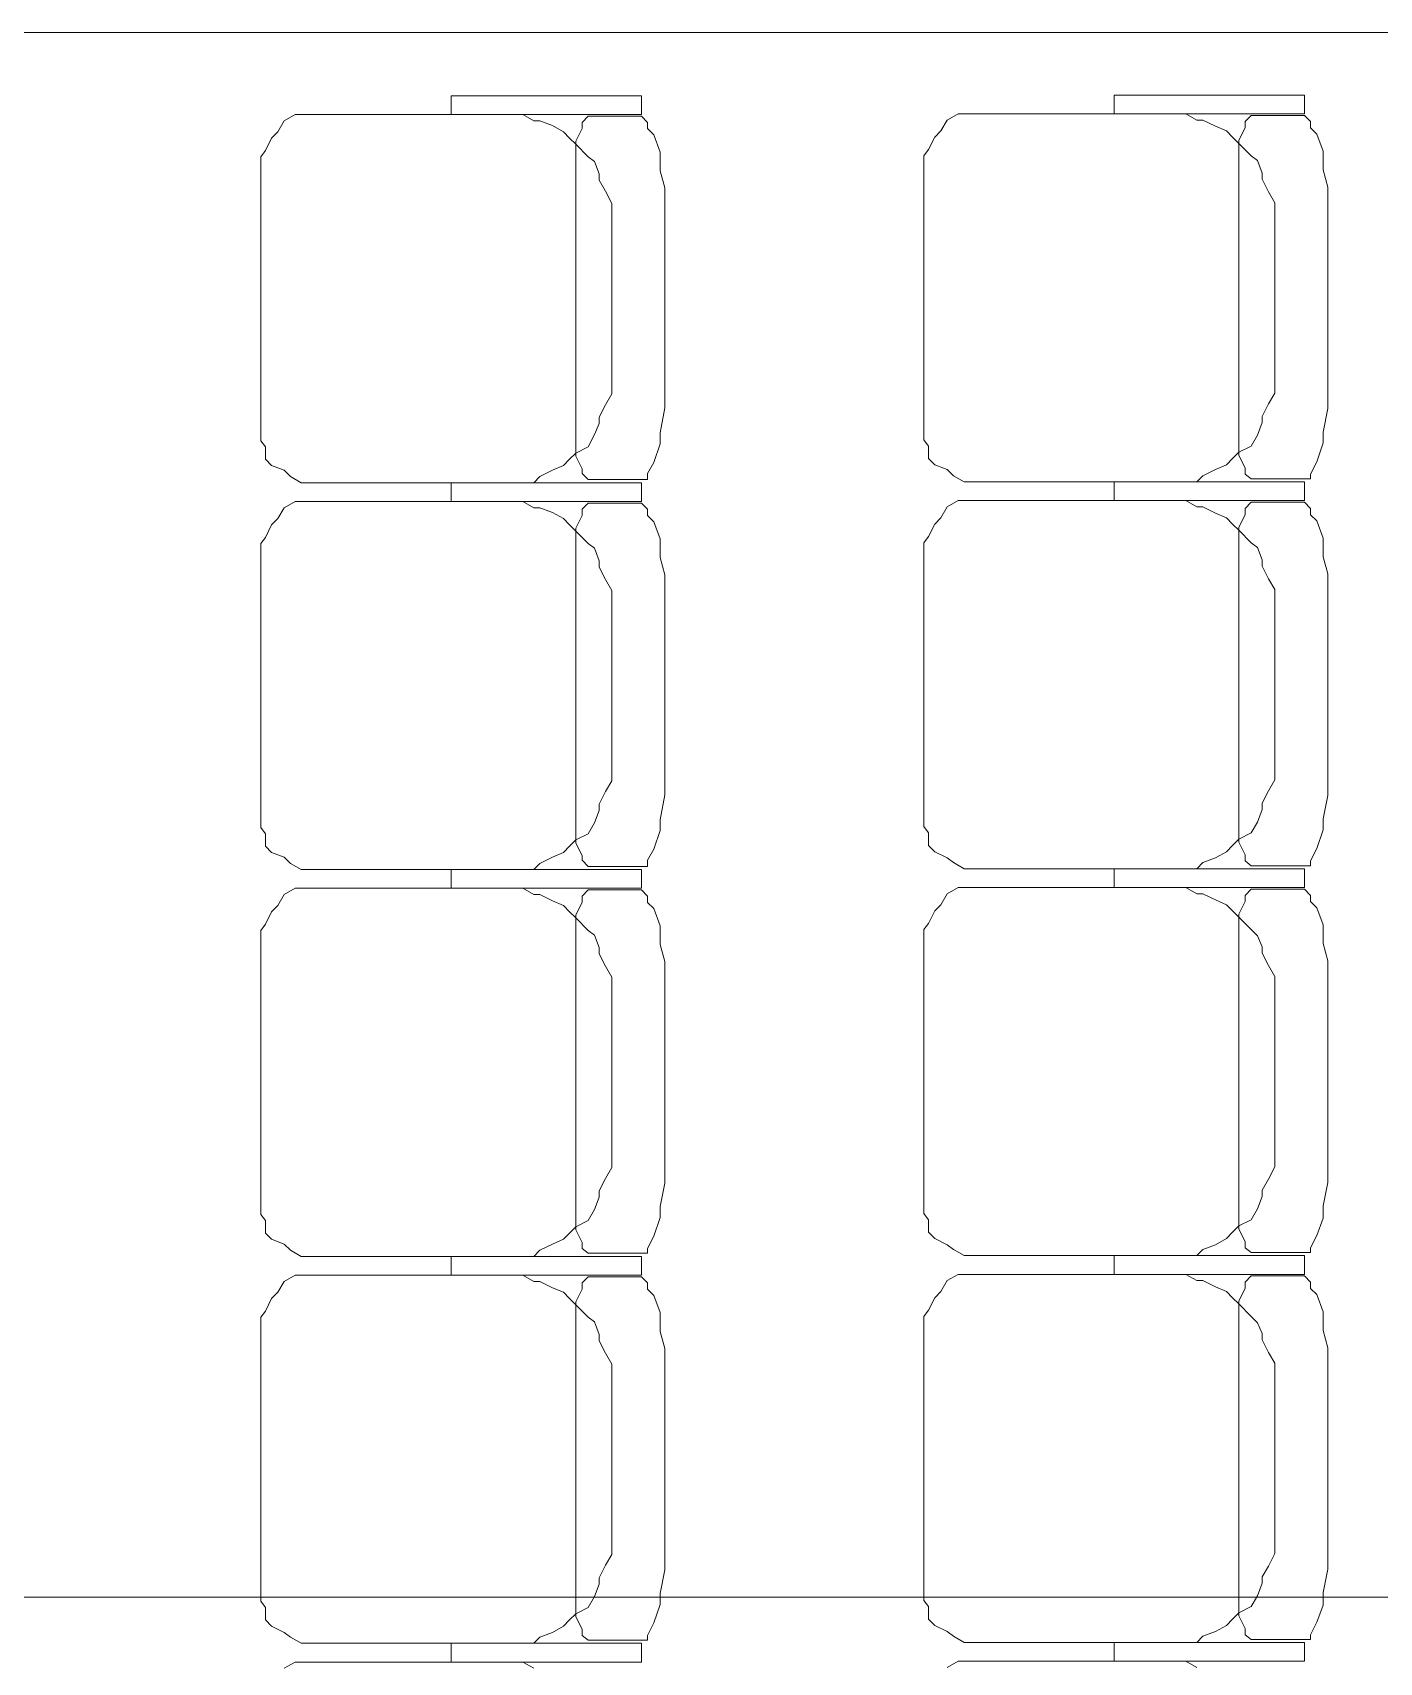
# Model space of a CAD drawing. Header units: millimetres. Extents: x 0 to 1189, y 0 to 841.
# Drawn here: x 547.94 to 565.05, y 350.16 to 370.87 of the extents above; entities that cross this region are included whole.
import ezdxf

# ---------------------------------------------------------------- set-up
doc = ezdxf.new("R2010")
doc.units = ezdxf.units.MM

msp = doc.modelspace()

# ---------------------------------------------------------------- linework, layer by layer
at = {"color": 7, "lineweight": 0}
msp.add_lwpolyline([(202.529309, 370.871337), (863.72632, 370.871337)], dxfattribs=at)
msp.add_lwpolyline([(202.529309, 370.871337), (863.72632, 370.871337)], dxfattribs=at)
at = {"color": 8, "lineweight": 0, "true_color": 0x7f7f7f}
for points in [[(553.253845, 370.066336), (555.672849, 370.066336)], [(553.253845, 369.828336), (553.253845, 370.066336)], [(555.672849, 370.066336), (555.672849, 369.828336)], [(561.680858, 370.077336), (564.099862, 370.077336)], [(561.680858, 369.839336), (561.680858, 370.077336)], [(564.099862, 370.077336), (564.099862, 369.839336)], [(551.132842, 369.749336), (551.270842, 369.828336)], [(551.270842, 369.828336), (551.429842, 369.828336)], [(551.429842, 369.828336), (551.508843, 369.828336)], [(551.508843, 369.828336), (553.848846, 369.828336)], [(555.672849, 369.828336), (553.253845, 369.828336)], [(553.848846, 369.828336), (554.007846, 369.828336)], [(554.007846, 369.828336), (554.165847, 369.828336)], [(554.165847, 369.828336), (554.304847, 369.749336)], [(554.919848, 369.729336), (554.998848, 369.808336)], [(554.998848, 369.808336), (555.077848, 369.808336)], [(555.077848, 369.808336), (555.672849, 369.808336)], [(555.672849, 369.808336), (555.751849, 369.729336)], [(559.558855, 369.759336), (559.697855, 369.839336)], [(559.697855, 369.839336), (559.856855, 369.839336)], [(559.856855, 369.839336), (559.935855, 369.839336)], [(559.935855, 369.839336), (562.274859, 369.839336)], [(564.099862, 369.839336), (561.680858, 369.839336)], [(562.274859, 369.839336), (562.433859, 369.839336)], [(562.433859, 369.839336), (562.59286, 369.839336)], [(562.59286, 369.839336), (562.73086, 369.759336)], [(563.345861, 369.740336), (563.424861, 369.819336)], [(563.424861, 369.819336), (563.504861, 369.819336)], [(563.504861, 369.819336), (564.099862, 369.819336)], [(564.099862, 369.819336), (564.178862, 369.740336)], [(550.973842, 369.531335), (551.052842, 369.610335)], [(551.052842, 369.610335), (551.132842, 369.749336)], [(554.304847, 369.749336), (554.383847, 369.749336)], [(554.383847, 369.749336), (554.542847, 369.690335)], [(554.542847, 369.690335), (554.681847, 369.610335)], [(554.681847, 369.610335), (554.760848, 369.531335)], [(554.839848, 369.491335), (554.919848, 369.650335)], [(554.919848, 369.650335), (554.919848, 369.729336)], [(555.751849, 369.729336), (555.751849, 369.650335)], [(555.751849, 369.650335), (555.831849, 369.571335)], [(559.400855, 369.541335), (559.479855, 369.621335)], [(559.479855, 369.621335), (559.558855, 369.759336)], [(562.73086, 369.759336), (562.81086, 369.759336)], [(562.81086, 369.759336), (562.96886, 369.680335)], [(562.96886, 369.680335), (563.10786, 369.621335)], [(563.10786, 369.621335), (563.18686, 369.541335)], [(563.266861, 369.502335), (563.345861, 369.660335)], [(563.345861, 369.660335), (563.345861, 369.740336)], [(564.178862, 369.740336), (564.178862, 369.660335)], [(564.178862, 369.660335), (564.257862, 369.581335)], [(564.257862, 369.581335), (564.336862, 369.363335)], [(550.834842, 369.293335), (550.894842, 369.372335)], [(550.894842, 369.372335), (550.973842, 369.531335)], [(554.760848, 369.531335), (554.839848, 369.452335)], [(554.839848, 368.817334), (554.839848, 369.491335)], [(554.839848, 369.452335), (554.998848, 369.293335)], [(555.831849, 369.571335), (555.910849, 369.352335)], [(559.261854, 369.303335), (559.320855, 369.383335)], [(559.320855, 369.383335), (559.400855, 369.541335)], [(563.18686, 369.541335), (563.266861, 369.462335)], [(563.266861, 368.828334), (563.266861, 369.502335)], [(563.266861, 369.462335), (563.424861, 369.303335)], [(550.834842, 366.973331), (550.834842, 369.293335)], [(554.998848, 369.293335), (555.077848, 369.233335)], [(555.077848, 369.233335), (555.137848, 369.075335)], [(555.910849, 369.352335), (555.910849, 369.115335)], [(559.261854, 366.984331), (559.261854, 369.303335)], [(563.424861, 369.303335), (563.504861, 369.244335)], [(563.504861, 369.244335), (563.563861, 369.085335)], [(564.336862, 369.363335), (564.336862, 369.125335)], [(555.137848, 369.075335), (555.137848, 368.996334)], [(555.137848, 368.996334), (555.216848, 368.857334)], [(555.910849, 369.115335), (555.969849, 368.896334)], [(563.563861, 369.085335), (563.563861, 369.006334)], [(563.563861, 369.006334), (563.643861, 368.847334)], [(564.336862, 369.125335), (564.396862, 368.907334)], [(554.839848, 366.16033), (554.839848, 368.817334)], [(555.216848, 368.857334), (555.295848, 368.698334)], [(555.969849, 368.896334), (555.969849, 368.659334)], [(563.266861, 366.17133), (563.266861, 368.828334)], [(563.643861, 368.847334), (563.722861, 368.709334)], [(564.396862, 368.907334), (564.396862, 368.669334)], [(555.295848, 368.698334), (555.295848, 368.540334)], [(555.295848, 368.540334), (555.295848, 368.401334)], [(555.969849, 368.659334), (555.969849, 368.361333)], [(563.722861, 368.709334), (563.722861, 368.550334)], [(563.722861, 368.550334), (563.722861, 368.411334)], [(564.396862, 368.669334), (564.396862, 368.372333)], [(555.295848, 368.401334), (555.295848, 367.390332)], [(555.969849, 368.361333), (555.969849, 366.616331)], [(563.722861, 368.411334), (563.722861, 367.400332)], [(564.396862, 368.372333), (564.396862, 366.627331)], [(555.295848, 367.390332), (555.295848, 366.517331)], [(563.722861, 367.400332), (563.722861, 366.528331)], [(550.834842, 365.82333), (550.834842, 366.973331)], [(559.261854, 365.83433), (559.261854, 366.984331)], [(555.295848, 366.517331), (555.295848, 366.438331)], [(555.969849, 366.616331), (555.969849, 366.31933)], [(563.722861, 366.528331), (563.722861, 366.448331)], [(564.396862, 366.627331), (564.396862, 366.32933)], [(555.295848, 366.27933), (555.216848, 366.14033)], [(555.295848, 366.438331), (555.295848, 366.27933)], [(555.969849, 366.31933), (555.969849, 366.10133)], [(563.722861, 366.29033), (563.643861, 366.15133)], [(563.722861, 366.448331), (563.722861, 366.29033)], [(564.396862, 366.32933), (564.396862, 366.09133)], [(554.839848, 365.78433), (554.839848, 366.16033)], [(555.216848, 366.14033), (555.137848, 365.98233)], [(555.969849, 366.10133), (555.910849, 365.78433)], [(563.266861, 365.79433), (563.266861, 366.17133)], [(563.643861, 366.15133), (563.563861, 365.99233)], [(564.396862, 366.09133), (564.336862, 365.79433)], [(555.137848, 365.90333), (555.077848, 365.76433)], [(555.137848, 365.98233), (555.137848, 365.90333)], [(563.563861, 365.91333), (563.504861, 365.754329)], [(563.563861, 365.99233), (563.563861, 365.91333)], [(550.834842, 365.684329), (550.834842, 365.82333)], [(550.894842, 365.605329), (550.834842, 365.684329)], [(554.839848, 365.645329), (554.839848, 365.78433)], [(554.839848, 365.486329), (554.839848, 365.645329)], [(555.077848, 365.76433), (554.998848, 365.605329)], [(555.910849, 365.645329), (555.831849, 365.407329)], [(555.910849, 365.78433), (555.910849, 365.645329)], [(559.261854, 365.695329), (559.261854, 365.83433)], [(559.320855, 365.616329), (559.261854, 365.695329)], [(563.266861, 365.655329), (563.266861, 365.79433)], [(563.266861, 365.497329), (563.266861, 365.655329)], [(563.504861, 365.754329), (563.424861, 365.616329)], [(564.336862, 365.655329), (564.257862, 365.417329)], [(564.336862, 365.79433), (564.336862, 365.655329)], [(550.894842, 365.447329), (550.894842, 365.605329)], [(550.973842, 365.367329), (550.894842, 365.447329)], [(554.760848, 365.447329), (554.681847, 365.367329)], [(554.839848, 365.526329), (554.760848, 365.447329)], [(554.998848, 365.605329), (554.839848, 365.526329)], [(554.919848, 365.328329), (554.839848, 365.486329)], [(559.320855, 365.457329), (559.320855, 365.616329)], [(559.400855, 365.378329), (559.320855, 365.457329)], [(563.18686, 365.457329), (563.10786, 365.378329)], [(563.266861, 365.536329), (563.18686, 365.457329)], [(563.424861, 365.616329), (563.266861, 365.536329)], [(563.345861, 365.338329), (563.266861, 365.497329)], [(551.132842, 365.308329), (550.973842, 365.367329)], [(551.211842, 365.228329), (551.132842, 365.308329)], [(551.350842, 365.149329), (551.211842, 365.228329)], [(554.383847, 365.228329), (554.304847, 365.149329)], [(554.542847, 365.308329), (554.383847, 365.228329)], [(554.681847, 365.367329), (554.542847, 365.308329)], [(554.919848, 365.268329), (554.919848, 365.328329)], [(554.998848, 365.189329), (554.919848, 365.268329)], [(555.831849, 365.407329), (555.751849, 365.268329)], [(555.751849, 365.268329), (555.751849, 365.189329)], [(559.558855, 365.318329), (559.400855, 365.378329)], [(559.637855, 365.239329), (559.558855, 365.318329)], [(559.776855, 365.160329), (559.637855, 365.239329)], [(562.81086, 365.239329), (562.73086, 365.160329)], [(562.96886, 365.318329), (562.81086, 365.239329)], [(563.10786, 365.378329), (562.96886, 365.318329)], [(563.345861, 365.259329), (563.345861, 365.338329)], [(563.424861, 365.199329), (563.345861, 365.259329)], [(564.257862, 365.417329), (564.178862, 365.259329)], [(564.178862, 365.259329), (564.178862, 365.199329)], [(551.508843, 365.149329), (551.350842, 365.149329)], [(553.848846, 365.149329), (551.508843, 365.149329)], [(553.253845, 365.149329), (555.672849, 365.149329)], [(553.253845, 364.911328), (553.253845, 365.149329)], [(554.007846, 365.149329), (553.848846, 365.149329)], [(554.165847, 365.149329), (554.007846, 365.149329)], [(554.304847, 365.149329), (554.165847, 365.149329)], [(555.077848, 365.189329), (554.998848, 365.189329)], [(555.672849, 365.189329), (555.077848, 365.189329)], [(555.751849, 365.189329), (555.672849, 365.189329)], [(555.672849, 365.149329), (555.672849, 364.911328)], [(559.935855, 365.160329), (559.776855, 365.160329)], [(562.274859, 365.160329), (559.935855, 365.160329)], [(561.680858, 365.160329), (564.099862, 365.160329)], [(561.680858, 364.922328), (561.680858, 365.160329)], [(562.433859, 365.160329), (562.274859, 365.160329)], [(562.59286, 365.160329), (562.433859, 365.160329)], [(562.73086, 365.160329), (562.59286, 365.160329)], [(563.504861, 365.199329), (563.424861, 365.199329)], [(564.099862, 365.199329), (563.504861, 365.199329)], [(564.178862, 365.199329), (564.099862, 365.199329)], [(564.099862, 365.160329), (564.099862, 364.922328)], [(551.052842, 364.693328), (551.132842, 364.832328)], [(551.132842, 364.832328), (551.270842, 364.911328)], [(551.270842, 364.911328), (551.429842, 364.911328)], [(551.429842, 364.911328), (551.508843, 364.911328)], [(551.508843, 364.911328), (553.848846, 364.911328)], [(555.672849, 364.911328), (553.253845, 364.911328)], [(553.848846, 364.911328), (554.007846, 364.911328)], [(554.007846, 364.911328), (554.165847, 364.911328)], [(554.165847, 364.911328), (554.304847, 364.832328)], [(554.304847, 364.832328), (554.383847, 364.832328)], [(554.383847, 364.832328), (554.542847, 364.772328)], [(554.919848, 364.812328), (554.998848, 364.891328)], [(554.919848, 364.733328), (554.919848, 364.812328)], [(554.998848, 364.891328), (555.077848, 364.891328)], [(555.077848, 364.891328), (555.672849, 364.891328)], [(555.672849, 364.891328), (555.751849, 364.812328)], [(555.751849, 364.812328), (555.751849, 364.733328)], [(559.479855, 364.703328), (559.558855, 364.842328)], [(559.558855, 364.842328), (559.697855, 364.922328)], [(559.697855, 364.922328), (559.856855, 364.922328)], [(559.856855, 364.922328), (559.935855, 364.922328)], [(559.935855, 364.922328), (562.274859, 364.922328)], [(564.099862, 364.922328), (561.680858, 364.922328)], [(562.274859, 364.922328), (562.433859, 364.922328)], [(562.433859, 364.922328), (562.59286, 364.922328)], [(562.59286, 364.922328), (562.73086, 364.842328)], [(562.73086, 364.842328), (562.81086, 364.842328)], [(562.81086, 364.842328), (562.96886, 364.763328)], [(563.345861, 364.822328), (563.424861, 364.902328)], [(563.345861, 364.743328), (563.345861, 364.822328)], [(563.424861, 364.902328), (563.504861, 364.902328)], [(563.504861, 364.902328), (564.099862, 364.902328)], [(564.099862, 364.902328), (564.178862, 364.822328)], [(564.178862, 364.822328), (564.178862, 364.743328)], [(550.894842, 364.455328), (550.973842, 364.614328)], [(550.973842, 364.614328), (551.052842, 364.693328)], [(554.542847, 364.772328), (554.681847, 364.693328)], [(554.681847, 364.693328), (554.760848, 364.614328)], [(554.760848, 364.614328), (554.839848, 364.534328)], [(554.839848, 364.574328), (554.919848, 364.733328)], [(555.751849, 364.733328), (555.831849, 364.653328)], [(555.831849, 364.653328), (555.910849, 364.435327)], [(559.320855, 364.466328), (559.400855, 364.624328)], [(559.400855, 364.624328), (559.479855, 364.703328)], [(562.96886, 364.763328), (563.10786, 364.703328)], [(563.10786, 364.703328), (563.18686, 364.624328)], [(563.18686, 364.624328), (563.266861, 364.545328)], [(563.266861, 364.585328), (563.345861, 364.743328)], [(564.178862, 364.743328), (564.257862, 364.664328)], [(564.257862, 364.664328), (564.336862, 364.446327)], [(550.834842, 364.376327), (550.894842, 364.455328)], [(554.839848, 363.900327), (554.839848, 364.574328)], [(554.839848, 364.534328), (554.998848, 364.376327)], [(555.910849, 364.435327), (555.910849, 364.197327)], [(559.261854, 364.386327), (559.320855, 364.466328)], [(563.266861, 363.910327), (563.266861, 364.585328)], [(563.266861, 364.545328), (563.424861, 364.386327)], [(564.336862, 364.446327), (564.336862, 364.208327)], [(550.834842, 362.056324), (550.834842, 364.376327)], [(554.998848, 364.376327), (555.077848, 364.316327)], [(555.077848, 364.316327), (555.137848, 364.158327)], [(555.910849, 364.197327), (555.969849, 363.979327)], [(559.261854, 362.066324), (559.261854, 364.386327)], [(563.424861, 364.386327), (563.504861, 364.327327)], [(563.504861, 364.327327), (563.563861, 364.168327)], [(564.336862, 364.208327), (564.396862, 363.990327)], [(555.137848, 364.158327), (555.137848, 364.078327)], [(555.137848, 364.078327), (555.216848, 363.920327)], [(563.563861, 364.168327), (563.563861, 364.089327)], [(563.563861, 364.089327), (563.643861, 363.930327)], [(564.396862, 363.990327), (564.396862, 363.752326)], [(554.839848, 361.243323), (554.839848, 363.900327)], [(555.216848, 363.920327), (555.295848, 363.781326)], [(555.295848, 363.781326), (555.295848, 363.622326)], [(555.969849, 363.979327), (555.969849, 363.741326)], [(563.266861, 361.254323), (563.266861, 363.910327)], [(563.643861, 363.930327), (563.722861, 363.791326)], [(563.722861, 363.791326), (563.722861, 363.633326)], [(555.295848, 363.622326), (555.295848, 363.484326)], [(555.969849, 363.741326), (555.969849, 363.444326)], [(563.722861, 363.633326), (563.722861, 363.474326)], [(564.396862, 363.752326), (564.396862, 363.454326)], [(555.295848, 363.484326), (555.295848, 362.472324)], [(555.969849, 363.444326), (555.969849, 361.699323)], [(563.722861, 363.474326), (563.722861, 362.483324)], [(564.396862, 363.454326), (564.396862, 361.710323)], [(555.295848, 362.472324), (555.295848, 361.600323)], [(563.722861, 362.483324), (563.722861, 361.610323)], [(550.834842, 360.906322), (550.834842, 362.056324)], [(559.261854, 360.917322), (559.261854, 362.066324)], [(564.396862, 361.710323), (564.396862, 361.412323)], [(555.295848, 361.600323), (555.295848, 361.521323)], [(555.295848, 361.521323), (555.295848, 361.362323)], [(555.969849, 361.699323), (555.969849, 361.402323)], [(563.722861, 361.610323), (563.722861, 361.531323)], [(563.722861, 361.531323), (563.722861, 361.373323)], [(555.295848, 361.362323), (555.216848, 361.223323)], [(555.969849, 361.402323), (555.969849, 361.184323)], [(563.722861, 361.373323), (563.643861, 361.234323)], [(564.396862, 361.412323), (564.396862, 361.174322)], [(554.839848, 360.866322), (554.839848, 361.243323)], [(555.216848, 361.223323), (555.137848, 361.065322)], [(555.969849, 361.184323), (555.910849, 360.866322)], [(563.266861, 360.877322), (563.266861, 361.254323)], [(563.643861, 361.234323), (563.563861, 361.075322)], [(564.396862, 361.174322), (564.336862, 360.877322)], [(550.834842, 360.767322), (550.834842, 360.906322)], [(555.137848, 360.985322), (555.077848, 360.827322)], [(555.137848, 361.065322), (555.137848, 360.985322)], [(559.261854, 360.778322), (559.261854, 360.917322)], [(563.266861, 360.738322), (563.266861, 360.877322)], [(563.563861, 360.996322), (563.504861, 360.837322)], [(563.563861, 361.075322), (563.563861, 360.996322)], [(564.336862, 360.877322), (564.336862, 360.738322)], [(550.894842, 360.688322), (550.834842, 360.767322)], [(550.894842, 360.529322), (550.894842, 360.688322)], [(554.839848, 360.728322), (554.839848, 360.866322)], [(554.839848, 360.569322), (554.839848, 360.728322)], [(554.998848, 360.688322), (554.839848, 360.609322)], [(555.077848, 360.827322), (554.998848, 360.688322)], [(555.910849, 360.728322), (555.831849, 360.490321)], [(555.910849, 360.866322), (555.910849, 360.728322)], [(559.320855, 360.698322), (559.261854, 360.778322)], [(559.320855, 360.540322), (559.320855, 360.698322)], [(563.266861, 360.579322), (563.266861, 360.738322)], [(563.424861, 360.698322), (563.266861, 360.619322)], [(563.504861, 360.837322), (563.424861, 360.698322)], [(564.336862, 360.738322), (564.257862, 360.500321)], [(550.973842, 360.450321), (550.894842, 360.529322)], [(554.760848, 360.529322), (554.681847, 360.450321)], [(554.839848, 360.609322), (554.760848, 360.529322)], [(554.919848, 360.410321), (554.839848, 360.569322)], [(555.831849, 360.490321), (555.751849, 360.351321)], [(559.400855, 360.460321), (559.320855, 360.540322)], [(559.558855, 360.381321), (559.400855, 360.460321)], [(563.10786, 360.460321), (562.96886, 360.381321)], [(563.18686, 360.540322), (563.10786, 360.460321)], [(563.266861, 360.619322), (563.18686, 360.540322)], [(563.345861, 360.421321), (563.266861, 360.579322)], [(564.257862, 360.500321), (564.178862, 360.342321)], [(551.132842, 360.391321), (550.973842, 360.450321)], [(551.211842, 360.311321), (551.132842, 360.391321)], [(551.350842, 360.232321), (551.211842, 360.311321)], [(554.383847, 360.311321), (554.304847, 360.232321)], [(554.542847, 360.391321), (554.383847, 360.311321)], [(554.681847, 360.450321), (554.542847, 360.391321)], [(554.919848, 360.351321), (554.919848, 360.410321)], [(554.998848, 360.272321), (554.919848, 360.351321)], [(555.077848, 360.272321), (554.998848, 360.272321)], [(555.672849, 360.272321), (555.077848, 360.272321)], [(555.751849, 360.272321), (555.672849, 360.272321)], [(555.751849, 360.351321), (555.751849, 360.272321)], [(559.637855, 360.322321), (559.558855, 360.381321)], [(559.776855, 360.242321), (559.637855, 360.322321)], [(562.81086, 360.322321), (562.73086, 360.242321)], [(562.96886, 360.381321), (562.81086, 360.322321)], [(563.345861, 360.342321), (563.345861, 360.421321)], [(563.424861, 360.282321), (563.345861, 360.342321)], [(563.504861, 360.282321), (563.424861, 360.282321)], [(564.099862, 360.282321), (563.504861, 360.282321)], [(564.178862, 360.282321), (564.099862, 360.282321)], [(564.178862, 360.342321), (564.178862, 360.282321)], [(551.508843, 360.232321), (551.350842, 360.232321)], [(553.848846, 360.232321), (551.508843, 360.232321)], [(553.253845, 360.232321), (555.672849, 360.232321)], [(553.253845, 359.994321), (553.253845, 360.232321)], [(554.007846, 360.232321), (553.848846, 360.232321)], [(554.165847, 360.232321), (554.007846, 360.232321)], [(554.304847, 360.232321), (554.165847, 360.232321)], [(555.672849, 360.232321), (555.672849, 359.994321)], [(559.935855, 360.242321), (559.776855, 360.242321)], [(562.274859, 360.242321), (559.935855, 360.242321)], [(561.680858, 360.242321), (564.099862, 360.242321)], [(561.680858, 360.004321), (561.680858, 360.242321)], [(562.433859, 360.242321), (562.274859, 360.242321)], [(562.59286, 360.242321), (562.433859, 360.242321)], [(562.73086, 360.242321), (562.59286, 360.242321)], [(564.099862, 360.242321), (564.099862, 360.004321)], [(551.052842, 359.77632), (551.132842, 359.915321)], [(551.132842, 359.915321), (551.270842, 359.994321)], [(551.270842, 359.994321), (551.429842, 359.994321)], [(551.429842, 359.994321), (551.508843, 359.994321)], [(551.508843, 359.994321), (553.848846, 359.994321)], [(555.672849, 359.994321), (553.253845, 359.994321)], [(553.848846, 359.994321), (554.007846, 359.994321)], [(554.007846, 359.994321), (554.165847, 359.994321)], [(554.165847, 359.994321), (554.304847, 359.915321)], [(554.304847, 359.915321), (554.383847, 359.915321)], [(554.383847, 359.915321), (554.542847, 359.83532)], [(554.919848, 359.895321), (554.998848, 359.974321)], [(554.919848, 359.81632), (554.919848, 359.895321)], [(554.998848, 359.974321), (555.077848, 359.974321)], [(555.077848, 359.974321), (555.672849, 359.974321)], [(555.672849, 359.974321), (555.751849, 359.895321)], [(555.751849, 359.895321), (555.751849, 359.81632)], [(559.479855, 359.78632), (559.558855, 359.925321)], [(559.558855, 359.925321), (559.697855, 360.004321)], [(559.697855, 360.004321), (559.856855, 360.004321)], [(559.856855, 360.004321), (559.935855, 360.004321)], [(559.935855, 360.004321), (562.274859, 360.004321)], [(564.099862, 360.004321), (561.680858, 360.004321)], [(562.274859, 360.004321), (562.433859, 360.004321)], [(562.433859, 360.004321), (562.59286, 360.004321)], [(562.59286, 360.004321), (562.73086, 359.925321)], [(562.73086, 359.925321), (562.81086, 359.925321)], [(562.81086, 359.925321), (562.96886, 359.84632)], [(562.96886, 359.84632), (563.10786, 359.78632)], [(563.345861, 359.905321), (563.424861, 359.985321)], [(563.345861, 359.82632), (563.345861, 359.905321)], [(563.424861, 359.985321), (563.504861, 359.985321)], [(563.504861, 359.985321), (564.099862, 359.985321)], [(564.099862, 359.985321), (564.178862, 359.905321)], [(564.178862, 359.905321), (564.178862, 359.82632)], [(550.894842, 359.53832), (550.973842, 359.69732)], [(550.973842, 359.69732), (551.052842, 359.77632)], [(554.542847, 359.83532), (554.681847, 359.77632)], [(554.681847, 359.77632), (554.760848, 359.69732)], [(554.760848, 359.69732), (554.839848, 359.61732)], [(554.839848, 359.65732), (554.919848, 359.81632)], [(554.839848, 358.983319), (554.839848, 359.65732)], [(555.751849, 359.81632), (555.831849, 359.73632)], [(555.831849, 359.73632), (555.910849, 359.51832)], [(559.320855, 359.54832), (559.400855, 359.70732)], [(559.400855, 359.70732), (559.479855, 359.78632)], [(563.10786, 359.78632), (563.18686, 359.70732)], [(563.18686, 359.70732), (563.266861, 359.62832)], [(563.266861, 359.66732), (563.345861, 359.82632)], [(563.266861, 358.993319), (563.266861, 359.66732)], [(564.178862, 359.82632), (564.257862, 359.74732)], [(564.257862, 359.74732), (564.336862, 359.52932)], [(550.834842, 359.45932), (550.894842, 359.53832)], [(550.834842, 357.139316), (550.834842, 359.45932)], [(554.839848, 359.61732), (554.998848, 359.45932)], [(554.998848, 359.45932), (555.077848, 359.39932)], [(555.910849, 359.51832), (555.910849, 359.28032)], [(559.261854, 359.46932), (559.320855, 359.54832)], [(559.261854, 357.130316), (559.261854, 359.46932)], [(563.266861, 359.62832), (563.424861, 359.46932)], [(563.424861, 359.46932), (563.504861, 359.39032)], [(564.336862, 359.52932), (564.336862, 359.29132)], [(555.077848, 359.39932), (555.137848, 359.24132)], [(555.137848, 359.24132), (555.137848, 359.161319)], [(555.910849, 359.28032), (555.969849, 359.062319)], [(563.504861, 359.39032), (563.563861, 359.25132)], [(563.563861, 359.25132), (563.563861, 359.172319)], [(564.336862, 359.29132), (564.396862, 359.073319)], [(555.137848, 359.161319), (555.216848, 359.003319)], [(555.969849, 359.062319), (555.969849, 358.824319)], [(563.563861, 359.172319), (563.643861, 359.013319)], [(563.643861, 359.013319), (563.722861, 358.874319)], [(564.396862, 359.073319), (564.396862, 358.835319)], [(554.839848, 356.326315), (554.839848, 358.983319)], [(555.216848, 359.003319), (555.295848, 358.864319)], [(555.295848, 358.864319), (555.295848, 358.705319)], [(555.969849, 358.824319), (555.969849, 358.527318)], [(563.266861, 356.336315), (563.266861, 358.993319)], [(563.722861, 358.874319), (563.722861, 358.716319)], [(564.396862, 358.835319), (564.396862, 358.537318)], [(555.295848, 358.705319), (555.295848, 358.567319)], [(563.722861, 358.716319), (563.722861, 358.557318)], [(555.295848, 358.567319), (555.295848, 357.555317)], [(555.969849, 358.527318), (555.969849, 356.782316)], [(563.722861, 358.557318), (563.722861, 357.566317)], [(564.396862, 358.537318), (564.396862, 356.792316)], [(563.722861, 357.566317), (563.722861, 356.693316)], [(555.295848, 357.555317), (555.295848, 356.683316)], [(550.834842, 355.989315), (550.834842, 357.139316)], [(559.261854, 355.999315), (559.261854, 357.130316)], [(555.969849, 356.782316), (555.969849, 356.485315)], [(564.396862, 356.792316), (564.396862, 356.495315)], [(555.295848, 356.683316), (555.295848, 356.604316)], [(555.295848, 356.604316), (555.295848, 356.445315)], [(563.722861, 356.693316), (563.722861, 356.614316)], [(563.722861, 356.614316), (563.722861, 356.455315)], [(554.839848, 355.949315), (554.839848, 356.326315)], [(555.295848, 356.445315), (555.216848, 356.306315)], [(555.969849, 356.485315), (555.969849, 356.247315)], [(563.266861, 355.960315), (563.266861, 356.336315)], [(563.722861, 356.455315), (563.643861, 356.297315)], [(564.396862, 356.495315), (564.396862, 356.257315)], [(555.216848, 356.306315), (555.137848, 356.148315)], [(555.137848, 356.148315), (555.137848, 356.068315)], [(555.969849, 356.247315), (555.910849, 355.949315)], [(563.643861, 356.297315), (563.563861, 356.158315)], [(563.563861, 356.158315), (563.563861, 356.079315)], [(564.396862, 356.257315), (564.336862, 355.960315)], [(550.834842, 355.850314), (550.834842, 355.989315)], [(554.839848, 355.811314), (554.839848, 355.949315)], [(555.077848, 355.910314), (554.998848, 355.771314)], [(555.137848, 356.068315), (555.077848, 355.910314)], [(555.910849, 355.949315), (555.910849, 355.811314)], [(559.261854, 355.861314), (559.261854, 355.999315)], [(563.266861, 355.801314), (563.266861, 355.960315)], [(563.504861, 355.920314), (563.424861, 355.781314)], [(563.563861, 356.079315), (563.504861, 355.920314)], [(564.336862, 355.960315), (564.336862, 355.801314)], [(550.894842, 355.771314), (550.834842, 355.850314)], [(550.894842, 355.612314), (550.894842, 355.771314)], [(554.839848, 355.652314), (554.839848, 355.811314)], [(554.998848, 355.771314), (554.839848, 355.692314)], [(555.910849, 355.811314), (555.831849, 355.573314)], [(559.320855, 355.781314), (559.261854, 355.861314)], [(559.320855, 355.623314), (559.320855, 355.781314)], [(563.266861, 355.702314), (563.18686, 355.623314)], [(563.266861, 355.662314), (563.266861, 355.801314)], [(563.424861, 355.781314), (563.266861, 355.702314)], [(564.336862, 355.801314), (564.257862, 355.583314)], [(550.973842, 355.533314), (550.894842, 355.612314)], [(551.132842, 355.473314), (550.973842, 355.533314)], [(554.681847, 355.533314), (554.542847, 355.473314)], [(554.760848, 355.612314), (554.681847, 355.533314)], [(554.839848, 355.692314), (554.760848, 355.612314)], [(554.919848, 355.493314), (554.839848, 355.652314)], [(554.919848, 355.414314), (554.919848, 355.493314)], [(555.831849, 355.573314), (555.751849, 355.414314)], [(559.400855, 355.543314), (559.320855, 355.623314)], [(559.558855, 355.464314), (559.400855, 355.543314)], [(563.10786, 355.543314), (562.96886, 355.464314)], [(563.18686, 355.623314), (563.10786, 355.543314)], [(563.345861, 355.504314), (563.266861, 355.662314)], [(563.345861, 355.424314), (563.345861, 355.504314)], [(564.257862, 355.583314), (564.178862, 355.424314)], [(551.211842, 355.394314), (551.132842, 355.473314)], [(551.350842, 355.315314), (551.211842, 355.394314)], [(551.508843, 355.315314), (551.350842, 355.315314)], [(553.848846, 355.315314), (551.508843, 355.315314)], [(553.253845, 355.315314), (555.672849, 355.315314)], [(553.253845, 355.077313), (553.253845, 355.315314)], [(554.007846, 355.315314), (553.848846, 355.315314)], [(554.165847, 355.315314), (554.007846, 355.315314)], [(554.304847, 355.315314), (554.165847, 355.315314)], [(554.383847, 355.394314), (554.304847, 355.315314)], [(554.542847, 355.473314), (554.383847, 355.394314)], [(554.998848, 355.355314), (554.919848, 355.414314)], [(555.077848, 355.355314), (554.998848, 355.355314)], [(555.672849, 355.355314), (555.077848, 355.355314)], [(555.751849, 355.355314), (555.672849, 355.355314)], [(555.672849, 355.315314), (555.672849, 355.077313)], [(555.751849, 355.414314), (555.751849, 355.355314)], [(559.637855, 355.405314), (559.558855, 355.464314)], [(559.776855, 355.325314), (559.637855, 355.405314)], [(559.935855, 355.325314), (559.776855, 355.325314)], [(562.274859, 355.325314), (559.935855, 355.325314)], [(561.680858, 355.325314), (564.099862, 355.325314)], [(561.680858, 355.087313), (561.680858, 355.325314)], [(562.433859, 355.325314), (562.274859, 355.325314)], [(562.59286, 355.325314), (562.433859, 355.325314)], [(562.73086, 355.325314), (562.59286, 355.325314)], [(562.81086, 355.405314), (562.73086, 355.325314)], [(562.96886, 355.464314), (562.81086, 355.405314)], [(563.424861, 355.365314), (563.345861, 355.424314)], [(563.504861, 355.365314), (563.424861, 355.365314)], [(564.099862, 355.365314), (563.504861, 355.365314)], [(564.178862, 355.365314), (564.099862, 355.365314)], [(564.099862, 355.325314), (564.099862, 355.087313)], [(564.178862, 355.424314), (564.178862, 355.365314)], [(551.132842, 354.998313), (551.270842, 355.077313)], [(551.270842, 355.077313), (551.429842, 355.077313)], [(551.429842, 355.077313), (551.508843, 355.077313)], [(551.508843, 355.077313), (553.848846, 355.077313)], [(555.672849, 355.077313), (553.253845, 355.077313)], [(553.848846, 355.077313), (554.007846, 355.077313)], [(554.007846, 355.077313), (554.165847, 355.077313)], [(554.165847, 355.077313), (554.304847, 354.998313)], [(559.558855, 355.008313), (559.697855, 355.087313)], [(559.697855, 355.087313), (559.856855, 355.087313)], [(559.856855, 355.087313), (559.935855, 355.087313)], [(559.935855, 355.087313), (562.274859, 355.087313)], [(564.099862, 355.087313), (561.680858, 355.087313)], [(562.274859, 355.087313), (562.433859, 355.087313)], [(562.433859, 355.087313), (562.59286, 355.087313)], [(562.59286, 355.087313), (562.73086, 355.008313)], [(551.052842, 354.859313), (551.132842, 354.998313)], [(554.304847, 354.998313), (554.383847, 354.998313)], [(554.383847, 354.998313), (554.542847, 354.918313)], [(554.542847, 354.918313), (554.681847, 354.859313)], [(554.839848, 354.740313), (554.919848, 354.899313)], [(554.919848, 354.978313), (554.998848, 355.057313)], [(554.919848, 354.899313), (554.919848, 354.978313)], [(554.998848, 355.057313), (555.077848, 355.057313)], [(555.077848, 355.057313), (555.672849, 355.057313)], [(555.672849, 355.057313), (555.751849, 354.978313)], [(555.751849, 354.978313), (555.751849, 354.899313)], [(555.751849, 354.899313), (555.831849, 354.819313)], [(559.400855, 354.790313), (559.479855, 354.869313)], [(559.479855, 354.869313), (559.558855, 355.008313)], [(562.73086, 355.008313), (562.81086, 355.008313)], [(562.81086, 355.008313), (562.96886, 354.929313)], [(562.96886, 354.929313), (563.10786, 354.869313)], [(563.10786, 354.869313), (563.18686, 354.790313)], [(563.266861, 354.750313), (563.345861, 354.909313)], [(563.345861, 354.988313), (563.424861, 355.068313)], [(563.345861, 354.909313), (563.345861, 354.988313)], [(563.424861, 355.068313), (563.504861, 355.068313)], [(563.504861, 355.068313), (564.099862, 355.068313)], [(564.099862, 355.068313), (564.178862, 354.988313)], [(564.178862, 354.988313), (564.178862, 354.909313)], [(564.178862, 354.909313), (564.257862, 354.830313)], [(550.894842, 354.621312), (550.973842, 354.780313)], [(550.973842, 354.780313), (551.052842, 354.859313)], [(554.681847, 354.859313), (554.760848, 354.780313)], [(554.760848, 354.780313), (554.839848, 354.700313)], [(554.839848, 354.066312), (554.839848, 354.740313)], [(554.839848, 354.700313), (554.998848, 354.542312)], [(555.831849, 354.819313), (555.910849, 354.601312)], [(559.320855, 354.631312), (559.400855, 354.790313)], [(563.18686, 354.790313), (563.266861, 354.711313)], [(563.266861, 354.076312), (563.266861, 354.750313)], [(563.266861, 354.711313), (563.424861, 354.552312)], [(564.257862, 354.830313), (564.336862, 354.612312)], [(550.834842, 354.542312), (550.894842, 354.621312)], [(550.834842, 352.222309), (550.834842, 354.542312)], [(554.998848, 354.542312), (555.077848, 354.482312)], [(555.077848, 354.482312), (555.137848, 354.324312)], [(555.910849, 354.601312), (555.910849, 354.363312)], [(559.261854, 354.552312), (559.320855, 354.631312)], [(559.261854, 352.212309), (559.261854, 354.552312)], [(563.424861, 354.552312), (563.504861, 354.473312)], [(563.504861, 354.473312), (563.563861, 354.334312)], [(564.336862, 354.612312), (564.336862, 354.374312)], [(555.137848, 354.324312), (555.137848, 354.244312)], [(555.137848, 354.244312), (555.216848, 354.086312)], [(555.910849, 354.363312), (555.969849, 354.145312)], [(563.563861, 354.334312), (563.563861, 354.255312)], [(563.563861, 354.255312), (563.643861, 354.096312)], [(564.336862, 354.374312), (564.396862, 354.155312)], [(554.839848, 351.409308), (554.839848, 354.066312)], [(555.216848, 354.086312), (555.295848, 353.947311)], [(555.969849, 354.145312), (555.969849, 353.907311)], [(563.266861, 351.419308), (563.266861, 354.076312)], [(563.643861, 354.096312), (563.722861, 353.957311)], [(564.396862, 354.155312), (564.396862, 353.918311)], [(555.295848, 353.947311), (555.295848, 353.788311)], [(555.969849, 353.907311), (555.969849, 353.610311)], [(563.722861, 353.957311), (563.722861, 353.799311)], [(564.396862, 353.918311), (564.396862, 353.620311)], [(555.295848, 353.788311), (555.295848, 353.630311)], [(555.295848, 353.630311), (555.295848, 352.638309)], [(563.722861, 353.799311), (563.722861, 353.640311)], [(563.722861, 353.640311), (563.722861, 352.649309)], [(555.969849, 353.610311), (555.969849, 351.865308)], [(564.396862, 353.620311), (564.396862, 351.875308)], [(555.295848, 352.638309), (555.295848, 351.766308)], [(563.722861, 352.649309), (563.722861, 351.776308)], [(550.834842, 351.072307), (550.834842, 352.222309)], [(559.261854, 351.082307), (559.261854, 352.212309)], [(555.295848, 351.766308), (555.295848, 351.687308)], [(555.969849, 351.865308), (555.969849, 351.568308)], [(563.722861, 351.776308), (563.722861, 351.697308)], [(564.396862, 351.875308), (564.396862, 351.578308)], [(555.295848, 351.687308), (555.295848, 351.528308)], [(555.969849, 351.568308), (555.969849, 351.330307)], [(563.722861, 351.697308), (563.722861, 351.538308)], [(564.396862, 351.578308), (564.396862, 351.340307)], [(554.839848, 351.032307), (554.839848, 351.409308)], [(555.216848, 351.389308), (555.137848, 351.230307)], [(555.295848, 351.528308), (555.216848, 351.389308)], [(563.266861, 351.043307), (563.266861, 351.419308)], [(563.643861, 351.380308), (563.563861, 351.241307)], [(563.722861, 351.538308), (563.643861, 351.380308)], [(555.137848, 351.151307), (555.077848, 350.993307)], [(555.137848, 351.230307), (555.137848, 351.151307)], [(555.969849, 351.330307), (555.910849, 351.032307)], [(563.563861, 351.162307), (563.504861, 351.003307)], [(563.563861, 351.241307), (563.563861, 351.162307)], [(564.396862, 351.340307), (564.336862, 351.043307)], [(550.834842, 350.933307), (550.834842, 351.072307)], [(550.894842, 350.854307), (550.834842, 350.933307)], [(554.839848, 350.893307), (554.839848, 351.032307)], [(555.077848, 350.993307), (554.998848, 350.854307)], [(555.910849, 351.032307), (555.910849, 350.893307)], [(559.261854, 350.943307), (559.261854, 351.082307)], [(559.320855, 350.864307), (559.261854, 350.943307)], [(563.266861, 350.884307), (563.266861, 351.043307)], [(563.504861, 351.003307), (563.424861, 350.864307)], [(564.336862, 351.043307), (564.336862, 350.884307)], [(550.894842, 350.695306), (550.894842, 350.854307)], [(554.839848, 350.774307), (554.760848, 350.695306)], [(554.839848, 350.735307), (554.839848, 350.893307)], [(554.998848, 350.854307), (554.839848, 350.774307)], [(554.919848, 350.576306), (554.839848, 350.735307)], [(555.910849, 350.893307), (555.831849, 350.656306)], [(559.320855, 350.706306), (559.320855, 350.864307)], [(563.266861, 350.785307), (563.18686, 350.706306)], [(563.266861, 350.745307), (563.266861, 350.884307)], [(563.424861, 350.864307), (563.266861, 350.785307)], [(563.345861, 350.587306), (563.266861, 350.745307)], [(564.336862, 350.884307), (564.257862, 350.666306)], [(550.973842, 350.616306), (550.894842, 350.695306)], [(551.132842, 350.537306), (550.973842, 350.616306)], [(551.211842, 350.477306), (551.132842, 350.537306)], [(554.542847, 350.537306), (554.383847, 350.477306)], [(554.681847, 350.616306), (554.542847, 350.537306)], [(554.760848, 350.695306), (554.681847, 350.616306)], [(554.919848, 350.497306), (554.919848, 350.576306)], [(555.831849, 350.656306), (555.751849, 350.497306)], [(559.400855, 350.626306), (559.320855, 350.706306)], [(559.558855, 350.547306), (559.400855, 350.626306)], [(559.637855, 350.487306), (559.558855, 350.547306)], [(562.96886, 350.547306), (562.81086, 350.487306)], [(563.10786, 350.626306), (562.96886, 350.547306)], [(563.18686, 350.706306), (563.10786, 350.626306)], [(563.345861, 350.507306), (563.345861, 350.587306)], [(564.257862, 350.666306), (564.178862, 350.507306)], [(551.350842, 350.398306), (551.211842, 350.477306)], [(551.508843, 350.398306), (551.350842, 350.398306)], [(553.848846, 350.398306), (551.508843, 350.398306)], [(553.253845, 350.398306), (555.672849, 350.398306)], [(553.253845, 350.160306), (553.253845, 350.398306)], [(554.007846, 350.398306), (553.848846, 350.398306)], [(554.165847, 350.398306), (554.007846, 350.398306)], [(554.304847, 350.398306), (554.165847, 350.398306)], [(554.383847, 350.477306), (554.304847, 350.398306)], [(554.998848, 350.437306), (554.919848, 350.497306)], [(555.077848, 350.437306), (554.998848, 350.437306)], [(555.672849, 350.437306), (555.077848, 350.437306)], [(555.751849, 350.437306), (555.672849, 350.437306)], [(555.672849, 350.398306), (555.672849, 350.160306)], [(555.751849, 350.497306), (555.751849, 350.437306)], [(559.776855, 350.408306), (559.637855, 350.487306)], [(559.935855, 350.408306), (559.776855, 350.408306)], [(562.274859, 350.408306), (559.935855, 350.408306)], [(561.680858, 350.408306), (564.099862, 350.408306)], [(561.680858, 350.170306), (561.680858, 350.408306)], [(562.433859, 350.408306), (562.274859, 350.408306)], [(562.59286, 350.408306), (562.433859, 350.408306)], [(562.73086, 350.408306), (562.59286, 350.408306)], [(562.81086, 350.487306), (562.73086, 350.408306)], [(563.424861, 350.448306), (563.345861, 350.507306)], [(563.504861, 350.448306), (563.424861, 350.448306)], [(564.099862, 350.448306), (563.504861, 350.448306)], [(564.178862, 350.448306), (564.099862, 350.448306)], [(564.099862, 350.408306), (564.099862, 350.170306)], [(564.178862, 350.507306), (564.178862, 350.448306)], [(551.132842, 350.081306), (551.270842, 350.160306)], [(551.270842, 350.160306), (551.429842, 350.160306)], [(551.429842, 350.160306), (551.508843, 350.160306)], [(551.508843, 350.160306), (553.848846, 350.160306)], [(555.672849, 350.160306), (553.253845, 350.160306)], [(553.848846, 350.160306), (554.007846, 350.160306)], [(554.007846, 350.160306), (554.165847, 350.160306)], [(554.165847, 350.160306), (554.304847, 350.081306)], [(559.558855, 350.091306), (559.697855, 350.170306)], [(559.697855, 350.170306), (559.856855, 350.170306)], [(559.856855, 350.170306), (559.935855, 350.170306)], [(559.935855, 350.170306), (562.274859, 350.170306)], [(564.099862, 350.170306), (561.680858, 350.170306)], [(562.274859, 350.170306), (562.433859, 350.170306)], [(562.433859, 350.170306), (562.59286, 350.170306)], [(562.59286, 350.170306), (562.73086, 350.091306)]]:
    msp.add_lwpolyline(points, dxfattribs=at)
at = {"color": 144, "lineweight": 0, "true_color": 0x0077b0}
msp.add_lwpolyline([(630.508963, 350.985307), (530.611811, 350.985307)], dxfattribs=at)

doc.saveas('drawing.dxf')
